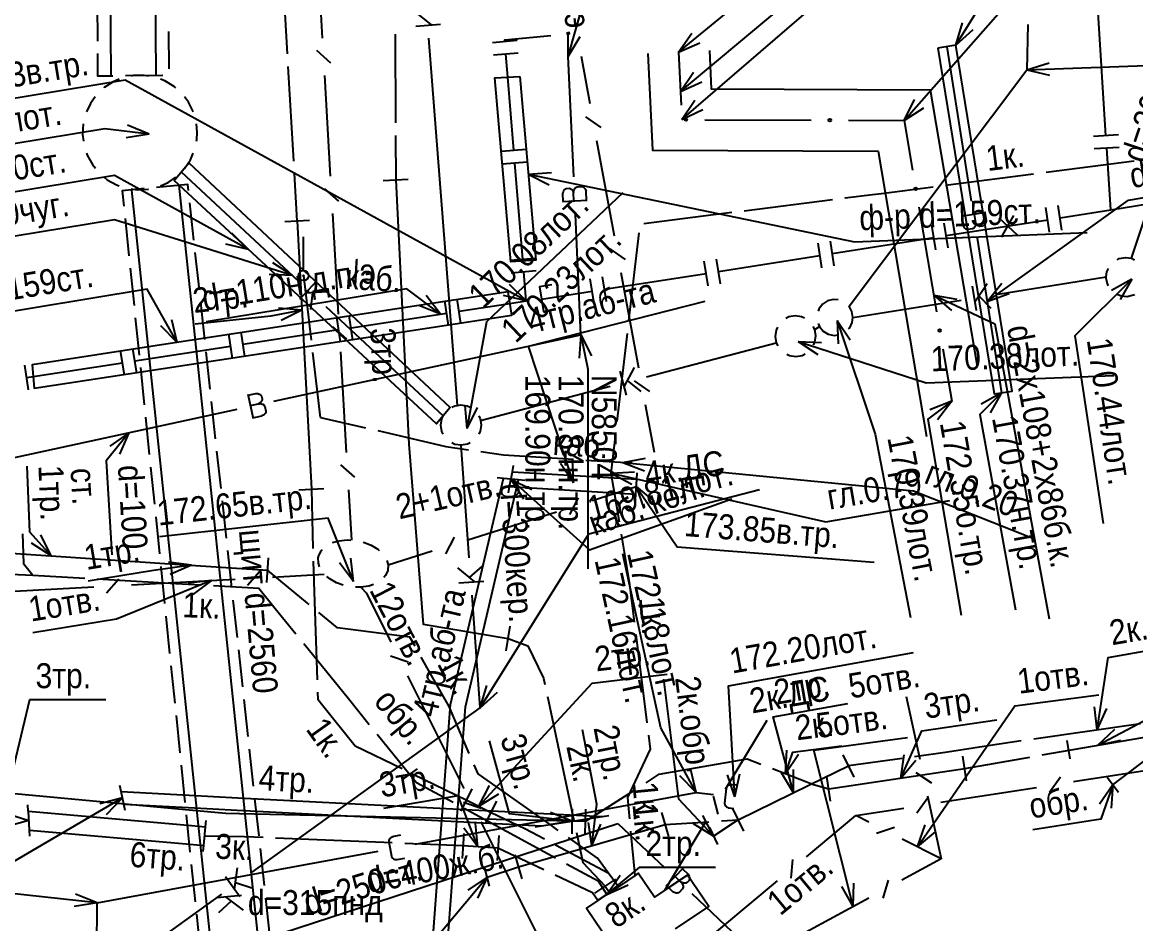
# Model space of a CAD drawing. Header units: metres. Extents: x -3947 to -3704, y 4976 to 6609.
# Drawn here: x -3871.79 to -3827.22, y 6076.16 to 6112.26 of the extents above; entities that cross this region are included whole.
import ezdxf
from ezdxf.enums import TextEntityAlignment as Align

# ---------------------------------------------------------------- set-up
doc = ezdxf.new("R2010")
doc.units = ezdxf.units.M
doc.header["$MEASUREMENT"] = 0
for name, color, linetype, lineweight in [('Водопровод', 7, 'Continuous', 25), ('Водосток', 7, 'Continuous', 25), ('Газопровод', 7, 'Continuous', 25), ('Кабели', 7, 'Continuous', 25), ('Кабель связи', 7, 'Continuous', 25), ('Кабель электрический', 7, 'Continuous', 25), ('Канализация самотёчная', 7, 'Continuous', 25), ('Общий коллектор', 7, 'Continuous', 25), ('Теплосеть', 7, 'Continuous', 25)]:
    doc.layers.add(name, color=color, linetype=linetype, lineweight=lineweight)
doc.styles.add('Style-RUSSIAN_1251', font='RUSSIAN_1251.shx')
doc.styles.add('Style-RUSSIAN_1251 I 0.00000', font='RUSSIAN_1251.shx')

msp = doc.modelspace()

# ---------------------------------------------------------------- linework, layer by layer
at = {"layer": 'Водопровод', "linetype": 'Continuous'}
for p, q in [((-3834.42, 6111.338), (-3834.157, 6112.234)), ((-3834.42, 6111.338), (-3833.732, 6111.97)), ((-3849.938, 6110.885), (-3849.934, 6111.819)), ((-3849.938, 6110.885), (-3849.453, 6111.683)), ((-3834.778, 6111.279), (-3833.8, 6105.092)), ((-3849.716, 6106.062), (-3849.938, 6110.885)), ((-3849.705, 6105.103), (-3849.72, 6105.424)), ((-3849.205, 6105.126), (-3849.222, 6105.488)), ((-3850.169, 6105.081), (-3849.172, 6105.127)), ((-3849.425, 6099.74), (-3849.647, 6104.563)), ((-3833.224, 6104.634), (-3834.209, 6104.478)), ((-3834.177, 6104.483), (-3834.12, 6104.126)), ((-3833.682, 6104.562), (-3833.632, 6104.244)), ((-3833.565, 6103.61), (-3832.587, 6097.422)), ((-3833.165, 6101.078), (-3832.579, 6101.806)), ((-3833.165, 6101.078), (-3832.288, 6101.399)), ((-3861.715, 6097.08), (-3849.425, 6099.74)), ((-3849.425, 6099.74), (-3849.497, 6098.809)), ((-3849.425, 6099.74), (-3849.006, 6098.905)), ((-3862.757, 6097.364), (-3862.546, 6096.389)), ((-3832.587, 6097.422), (-3833.403, 6096.967)), ((-3832.587, 6097.422), (-3833.051, 6096.611)), ((-3862.659, 6096.91), (-3862.345, 6096.978)), ((-3875.472, 6094.103), (-3863.182, 6096.763)), ((-3862.553, 6096.42), (-3862.199, 6096.497)), ((-3867.526, 6095.823), (-3868.284, 6095.277)), ((-3867.526, 6095.823), (-3867.894, 6094.964)), ((-3861.398, 6075.789), (-3847.943, 6080.179)), ((-3847.943, 6080.179), (-3846.074, 6078.402)), ((-3845.338, 6078.389), (-3846.026, 6077.666)), ((-3846.003, 6077.69), (-3845.741, 6077.44)), ((-3845.658, 6078.053), (-3845.425, 6077.831)), ((-3844.986, 6077.368), (-3843.117, 6075.591))]:
    msp.add_line(p, q, dxfattribs=at)
at = {"layer": 'Водопровод', "linetype": 'Continuous', "flags": 128}
for points in [[(-3834.42, 6111.338), (-3830.799, 6117.161), (-3831.577, 6126.864)], [(-3849.938, 6110.885), (-3848.429, 6116.214), (-3840.479, 6116.53)], [(-3835.137, 6111.221), (-3832.883, 6097.374), (-3832.165, 6097.491), (-3834.42, 6111.338), (-3835.137, 6111.221)], [(-3833.165, 6101.078), (-3827.51, 6105.129), (-3820.942, 6106.254)], [(-3850.132, 6105.083), (-3850.147, 6105.402), (-3850.143, 6105.432), (-3850.126, 6105.483), (-3850.101, 6105.531), (-3850.087, 6105.55), (-3850.069, 6105.568), (-3850.045, 6105.584), (-3850.016, 6105.598), (-3850.001, 6105.603), (-3849.886, 6105.608), (-3849.863, 6105.604), (-3849.832, 6105.592), (-3849.811, 6105.578), (-3849.79, 6105.562), (-3849.768, 6105.535), (-3849.748, 6105.5), (-3849.733, 6105.469), (-3849.72, 6105.424), (-3849.718, 6105.463), (-3849.716, 6105.496), (-3849.703, 6105.545), (-3849.688, 6105.576), (-3849.67, 6105.605), (-3849.64, 6105.636), (-3849.606, 6105.658), (-3849.574, 6105.669), (-3849.384, 6105.678), (-3849.365, 6105.675), (-3849.339, 6105.665), (-3849.308, 6105.646), (-3849.278, 6105.615), (-3849.258, 6105.588), (-3849.236, 6105.543), (-3849.225, 6105.515), (-3849.222, 6105.488)], [(-3833.26, 6104.628), (-3833.21, 6104.313), (-3833.211, 6104.283), (-3833.222, 6104.23), (-3833.242, 6104.18), (-3833.254, 6104.159), (-3833.27, 6104.14), (-3833.291, 6104.121), (-3833.319, 6104.104), (-3833.333, 6104.097), (-3833.447, 6104.079), (-3833.47, 6104.081), (-3833.502, 6104.09), (-3833.524, 6104.101), (-3833.547, 6104.115), (-3833.572, 6104.139), (-3833.596, 6104.171), (-3833.614, 6104.2), (-3833.632, 6104.244), (-3833.63, 6104.206), (-3833.628, 6104.172), (-3833.635, 6104.121), (-3833.647, 6104.089), (-3833.661, 6104.059), (-3833.688, 6104.024), (-3833.72, 6103.999), (-3833.75, 6103.984), (-3833.938, 6103.955), (-3833.957, 6103.955), (-3833.984, 6103.962), (-3834.017, 6103.978), (-3834.05, 6104.005), (-3834.073, 6104.03), (-3834.1, 6104.073), (-3834.114, 6104.099), (-3834.12, 6104.126)], [(-3849.425, 6099.74), (-3849.156, 6098.366), (-3849.156, 6090.374)], [(-3862.75, 6097.328), (-3862.438, 6097.395), (-3862.407, 6097.396), (-3862.354, 6097.389), (-3862.303, 6097.371), (-3862.281, 6097.36), (-3862.261, 6097.346), (-3862.241, 6097.325), (-3862.222, 6097.299), (-3862.215, 6097.285), (-3862.191, 6097.172), (-3862.192, 6097.149), (-3862.198, 6097.117), (-3862.208, 6097.093), (-3862.22, 6097.07), (-3862.243, 6097.044), (-3862.274, 6097.018), (-3862.302, 6096.999), (-3862.345, 6096.978), (-3862.306, 6096.982), (-3862.273, 6096.986), (-3862.222, 6096.982), (-3862.19, 6096.971), (-3862.158, 6096.959), (-3862.122, 6096.934), (-3862.095, 6096.904), (-3862.079, 6096.875), (-3862.039, 6096.689), (-3862.038, 6096.67), (-3862.044, 6096.642), (-3862.057, 6096.608), (-3862.083, 6096.574), (-3862.106, 6096.55), (-3862.147, 6096.52), (-3862.173, 6096.505), (-3862.199, 6096.497)], [(-3832.587, 6097.422), (-3833.461, 6096.557), (-3832.026, 6088.732)], [(-3867.526, 6095.823), (-3868.427, 6094.699), (-3868.197, 6090.938)], [(-3845.363, 6078.362), (-3845.132, 6078.143), (-3845.115, 6078.118), (-3845.091, 6078.07), (-3845.076, 6078.017), (-3845.073, 6077.994), (-3845.074, 6077.969), (-3845.08, 6077.941), (-3845.091, 6077.91), (-3845.098, 6077.897), (-3845.178, 6077.813), (-3845.198, 6077.8), (-3845.228, 6077.788), (-3845.253, 6077.783), (-3845.279, 6077.78), (-3845.313, 6077.784), (-3845.352, 6077.795), (-3845.384, 6077.808), (-3845.425, 6077.831), (-3845.4, 6077.802), (-3845.378, 6077.776), (-3845.353, 6077.732), (-3845.343, 6077.699), (-3845.336, 6077.666), (-3845.336, 6077.623), (-3845.345, 6077.583), (-3845.36, 6077.553), (-3845.492, 6077.415), (-3845.507, 6077.404), (-3845.533, 6077.393), (-3845.569, 6077.386), (-3845.611, 6077.387), (-3845.644, 6077.393), (-3845.692, 6077.41), (-3845.719, 6077.423), (-3845.741, 6077.44)]]:
    msp.add_lwpolyline(points, dxfattribs=at)
at = {"layer": 'Водосток', "linetype": 'Continuous'}
for p, q in [((-3844.817, 6081.415), (-3845.468, 6082.085)), ((-3844.817, 6081.415), (-3845.029, 6082.325)), ((-3843.261, 6081.244), (-3843.562, 6082.128)), ((-3843.261, 6081.244), (-3843.063, 6082.157)), ((-3856.063, 6079.341), (-3844.817, 6081.415)), ((-3844.817, 6081.415), (-3844.121, 6081.339)), ((-3868.785, 6076.995), (-3857.539, 6079.069)), ((-3868.785, 6076.995), (-3869.653, 6077.341)), ((-3868.785, 6076.995), (-3869.707, 6076.844)), ((-3868.861, 6071.17), (-3868.785, 6076.995))]:
    msp.add_line(p, q, dxfattribs=at)
at = {"layer": 'Водосток', "linetype": 'Continuous', "flags": 128}
for points in [[(-3844.817, 6081.415), (-3846.227, 6083.998), (-3847.746, 6090.971)], [(-3843.261, 6081.244), (-3843.517, 6085.691), (-3836.116, 6087.017)], [(-3843.211, 6081.702), (-3843.363, 6081.719), (-3843.402, 6081.721), (-3843.433, 6081.718), (-3843.475, 6081.711), (-3843.514, 6081.696), (-3843.543, 6081.679), (-3843.571, 6081.652), (-3843.596, 6081.622), (-3843.605, 6081.596), (-3843.613, 6081.569), (-3843.677, 6080.987), (-3843.675, 6080.962), (-3843.67, 6080.941), (-3843.66, 6080.914), (-3843.646, 6080.894), (-3843.625, 6080.869), (-3843.602, 6080.845), (-3843.572, 6080.828), (-3843.528, 6080.807), (-3843.492, 6080.799), (-3843.312, 6080.779)], [(-3856.649, 6079.702), (-3856.922, 6079.652), (-3856.96, 6079.642), (-3856.988, 6079.63), (-3857.027, 6079.611), (-3857.06, 6079.587), (-3857.083, 6079.561), (-3857.102, 6079.527), (-3857.117, 6079.492), (-3857.119, 6079.464), (-3857.118, 6079.436), (-3857.012, 6078.861), (-3857.003, 6078.837), (-3856.992, 6078.818), (-3856.974, 6078.795), (-3856.955, 6078.78), (-3856.928, 6078.762), (-3856.9, 6078.746), (-3856.866, 6078.738), (-3856.818, 6078.731), (-3856.781, 6078.733), (-3856.476, 6078.789)], [(-3868.785, 6076.995), (-3880.92, 6078.321), (-3887.954, 6077.114)]]:
    msp.add_lwpolyline(points, dxfattribs=at)
at = {"layer": 'Газопровод', "linetype": 'Continuous'}
for p, q in [((-3828.409, 6107.714), (-3828.728, 6112.652)), ((-3851.973, 6111.521), (-3852.97, 6111.439)), ((-3851.932, 6111.022), (-3852.929, 6110.941)), ((-3827.91, 6107.747), (-3828.908, 6107.682)), ((-3851.616, 6107.158), (-3852.612, 6107.077)), ((-3827.878, 6107.248), (-3828.876, 6107.183)), ((-3828.217, 6104.747), (-3828.377, 6107.216)), ((-3851.575, 6106.66), (-3852.572, 6106.578)), ((-3851.757, 6102.755), (-3852.073, 6106.619)), ((-3851.533, 6106.173), (-3850.601, 6106.235)), ((-3851.533, 6106.173), (-3850.702, 6105.745)), ((-3828.217, 6104.747), (-3824.898, 6105.277)), ((-3830.665, 6103.856), (-3830.82, 6104.844)), ((-3830.171, 6103.934), (-3830.326, 6104.922)), ((-3832.7, 6104.421), (-3831.958, 6103.749)), ((-3832.107, 6104.516), (-3832.6, 6103.646)), ((-3830.249, 6104.428), (-3828.217, 6104.747)), ((-3835.223, 6103.14), (-3835.378, 6104.128)), ((-3834.729, 6103.218), (-3834.884, 6104.206)), ((-3834.806, 6103.712), (-3830.743, 6104.35)), ((-3839.286, 6102.502), (-3839.442, 6103.49)), ((-3839.364, 6102.996), (-3835.3, 6103.634)), ((-3839.78, 6102.424), (-3839.936, 6103.412)), ((-3851.258, 6102.796), (-3852.255, 6102.715)), ((-3844.338, 6101.708), (-3844.493, 6102.696)), ((-3843.844, 6101.786), (-3843.999, 6102.774)), ((-3843.922, 6102.28), (-3839.858, 6102.918)), ((-3851.218, 6102.298), (-3852.214, 6102.216)), ((-3848.479, 6101.564), (-3844.416, 6102.202)), ((-3851.621, 6101.098), (-3852.289, 6101.751)), ((-3848.896, 6100.992), (-3849.051, 6101.98)), ((-3848.402, 6101.07), (-3848.557, 6102.058)), ((-3855.048, 6100.573), (-3855.616, 6101.314)), ((-3851.621, 6101.098), (-3852.53, 6101.313)), ((-3851.005, 6101.167), (-3848.973, 6101.486)), ((-3855.048, 6100.573), (-3855.917, 6100.915)), ((-3854.722, 6100.117), (-3854.873, 6101.106)), ((-3854.228, 6100.193), (-3854.379, 6101.181)), ((-3859.048, 6099.455), (-3859.2, 6100.443)), ((-3858.554, 6099.53), (-3858.705, 6100.519)), ((-3858.63, 6100.025), (-3854.798, 6100.612)), ((-3865.583, 6099.436), (-3866.243, 6100.097)), ((-3865.583, 6099.436), (-3865.807, 6100.343)), ((-3862.956, 6099.362), (-3859.124, 6099.949)), ((-3863.375, 6098.792), (-3863.526, 6099.781)), ((-3862.88, 6098.868), (-3863.032, 6099.856)), ((-3867.701, 6098.13), (-3867.852, 6099.118)), ((-3867.207, 6098.205), (-3867.358, 6099.194)), ((-3867.282, 6098.7), (-3863.45, 6099.286)), ((-3871.533, 6097.543), (-3871.684, 6098.531))]:
    msp.add_line(p, q, dxfattribs=at)
at = {"layer": 'Газопровод', "linetype": 'Continuous', "flags": 128}
for points in [[(-3852.472, 6111.48), (-3852.478, 6111.559), (-3850.627, 6111.728)], [(-3852.114, 6107.118), (-3852.355, 6110.062), (-3852.431, 6110.981)], [(-3851.621, 6101.098), (-3867.669, 6109.935), (-3875.135, 6108.705)], [(-3851.875, 6110.091), (-3851.232, 6102.728), (-3852.237, 6102.669), (-3852.879, 6110.031), (-3851.875, 6110.091)], [(-3851.533, 6106.173), (-3838.471, 6103.465), (-3829.162, 6103.835)], [(-3854.303, 6100.687), (-3852.268, 6100.999), (-3851.621, 6101.098), (-3851.716, 6102.257)], [(-3850.59, 6101.74), (-3851.084, 6101.661), (-3850.926, 6100.673), (-3850.432, 6100.752)], [(-3865.583, 6099.436), (-3866.785, 6101.567), (-3875.977, 6100.052)], [(-3852.339, 6101.466), (-3866.209, 6099.34), (-3871.389, 6098.546), (-3871.308, 6097.604), (-3866.153, 6098.394), (-3852.197, 6100.533), (-3852.339, 6101.466)], [(-3855.048, 6100.573), (-3856.394, 6101.587), (-3864.428, 6100.263)], [(-3871.609, 6098.037), (-3871.349, 6098.077), (-3867.777, 6098.624)]]:
    msp.add_lwpolyline(points, dxfattribs=at)
at = {"layer": 'Кабели', "linetype": 'Continuous'}
for p, q in [((-3860.53, 6102.327), (-3860.53, 6103.66)), ((-3860.214, 6099.527), (-3860.515, 6102.121)), ((-3859.857, 6096.437), (-3860.157, 6099.031)), ((-3859.857, 6096.437), (-3858.047, 6096.017)), ((-3849.719, 6093.813), (-3850.238, 6094.59)), ((-3849.719, 6093.813), (-3849.763, 6094.746)), ((-3849.23, 6094.727), (-3847.376, 6094.612)), ((-3847.755, 6094.635), (-3846.835, 6094.796)), ((-3847.755, 6094.635), (-3846.884, 6094.299)), ((-3852.283, 6093.663), (-3852.171, 6094.257)), ((-3852.172, 6094.257), (-3852.126, 6094.503)), ((-3847.194, 6093.966), (-3847.179, 6094.215)), ((-3852.529, 6093.988), (-3852.778, 6094.011)), ((-3851.925, 6093.932), (-3852.529, 6093.988)), ((-3852.227, 6093.96), (-3851.725, 6093.172)), ((-3852.227, 6093.96), (-3851.391, 6093.544)), ((-3851.677, 6093.909), (-3851.926, 6093.932)), ((-3847.229, 6093.367), (-3847.193, 6093.965)), ((-3852.329, 6093.417), (-3852.283, 6093.663)), ((-3847.243, 6093.117), (-3847.229, 6093.367))]:
    msp.add_line(p, q, dxfattribs=at)
at = {"layer": 'Кабели', "linetype": 'Continuous', "flags": 128}
for points in [[(-3849.719, 6093.813), (-3851.524, 6099.293), (-3844.449, 6101.085)], [(-3857.56, 6095.904), (-3854.828, 6095.269), (-3853.926, 6095.137)], [(-3853.431, 6095.065), (-3852.531, 6094.933), (-3849.73, 6094.758)], [(-3847.755, 6094.635), (-3836.116, 6093.49), (-3831.398, 6091.621)], [(-3852.171, 6094.257), (-3847.193, 6093.965)], [(-3855.719, 6070.699), (-3854.648, 6084.939), (-3852.529, 6093.988)], [(-3855.113, 6070.755), (-3854.053, 6084.848), (-3851.925, 6093.932)], [(-3852.227, 6093.96), (-3849.086, 6091.133), (-3843.392, 6093.172)], [(-3852.283, 6093.663), (-3847.229, 6093.367)], [(-3871.781, 6091.766), (-3871.746, 6090.582), (-3871.364, 6090.123)]]:
    msp.add_lwpolyline(points, dxfattribs=at)
at = {"layer": 'Кабели', "linetype": 'Continuous'}
for centre, radius in [((-3860.53, 6102.113), 0.2), ((-3860.529, 6102.107), 0.02)]:
    msp.add_arc(centre, radius, 0, 360, dxfattribs=at)
at = {"layer": 'Кабель связи', "linetype": 'Continuous'}
for p, q in [((-3859.766, 6111.62), (-3860, 6115.651)), ((-3859.443, 6110.622), (-3860.003, 6111.121)), ((-3849.423, 6110.905), (-3849.072, 6108.999)), ((-3859.446, 6106.092), (-3859.68, 6110.123)), ((-3849.244, 6108.474), (-3848.627, 6108.049)), ((-3848.8, 6107.524), (-3848.097, 6103.711)), ((-3859.123, 6105.094), (-3859.683, 6105.592)), ((-3859.126, 6100.563), (-3859.36, 6104.594)), ((-3848.27, 6103.186), (-3847.653, 6102.761)), ((-3847.826, 6102.236), (-3847.123, 6098.423)), ((-3858.803, 6099.565), (-3859.363, 6100.064)), ((-3858.806, 6095.035), (-3859.04, 6099.066)), ((-3847.296, 6097.898), (-3846.679, 6097.472)), ((-3846.851, 6096.947), (-3846.5, 6095.041)), ((-3858.483, 6094.037), (-3859.043, 6094.535)), ((-3858.603, 6091.522), (-3858.72, 6093.537)), ((-3848.98, 6093.107), (-3847.211, 6093.666)), ((-3849.868, 6092.548), (-3849.522, 6093.213)), ((-3853.947, 6091.537), (-3850.41, 6092.655)), ((-3854.835, 6090.978), (-3854.489, 6091.643)), ((-3857.146, 6090.526), (-3855.377, 6091.085)), ((-3858.526, 6089.87), (-3859.094, 6090.611)), ((-3858.526, 6089.87), (-3858.631, 6090.798)), ((-3862.774, 6089.723), (-3862.274, 6090.281)), ((-3861.775, 6090.043), (-3859.701, 6090.158)), ((-3868.419, 6089.411), (-3867.919, 6089.969)), ((-3867.42, 6089.731), (-3863.272, 6089.961)), ((-3864.216, 6089.908), (-3865.144, 6089.801)), ((-3864.216, 6089.908), (-3864.955, 6089.338)), ((-3873.066, 6089.419), (-3868.918, 6089.648)), ((-3857.053, 6086.881), (-3856.342, 6086.644)), ((-3856.363, 6086.091), (-3854.108, 6081.581)), ((-3836.406, 6085.264), (-3835.863, 6082.745)), ((-3843.64, 6081.549), (-3841.978, 6084.31)), ((-3836.02, 6082.215), (-3835.391, 6081.808)), ((-3829.714, 6081.851), (-3825.887, 6082.449)), ((-3830.676, 6081.433), (-3830.234, 6082.038)), ((-3843.935, 6080.542), (-3844.117, 6081.269)), ((-3835.985, 6080.604), (-3835.544, 6081.209)), ((-3835.548, 6081.278), (-3835.005, 6078.759)), ((-3835.023, 6081.022), (-3831.196, 6081.62)), ((-3854.128, 6081.029), (-3853.417, 6080.792)), ((-3838.419, 6080.492), (-3836.505, 6080.791)), ((-3840.402, 6078.841), (-3838.419, 6080.492)), ((-3837.903, 6080.23), (-3838.419, 6080.492)), ((-3853.438, 6080.239), (-3851.183, 6075.729)), ((-3846.071, 6077.501), (-3844.412, 6080.263)), ((-3836.878, 6080.007), (-3837.59, 6079.774)), ((-3835.955, 6079.241), (-3835.65, 6080.124)), ((-3835.005, 6078.759), (-3836.565, 6079.551)), ((-3835.955, 6079.241), (-3835.238, 6079.84)), ((-3841.013, 6077.988), (-3840.944, 6078.735)), ((-3835.005, 6078.759), (-3836.58, 6077.903)), ((-3845.521, 6074.58), (-3841.555, 6077.882)), ((-3838.527, 6076.844), (-3838.988, 6077.657)), ((-3838.527, 6076.844), (-3838.503, 6077.778)), ((-3837.133, 6077.904), (-3837.345, 6077.185)), ((-3837.898, 6077.186), (-3841.048, 6075.474))]:
    msp.add_line(p, q, dxfattribs=at)
at = {"layer": 'Кабель связи', "linetype": 'Continuous', "flags": 128}
for points in [[(-3858.526, 6089.87), (-3859.544, 6092.396), (-3866.29, 6091.654)], [(-3859.365, 6091.421), (-3859.107, 6091.498), (-3858.788, 6091.532), (-3858.639, 6091.524)], [(-3858.147, 6091.446), (-3858.128, 6091.442), (-3857.824, 6091.322), (-3857.56, 6091.161), (-3857.499, 6091.103)], [(-3859.94, 6090.818), (-3859.918, 6090.905), (-3859.812, 6091.107), (-3859.774, 6091.143)], [(-3859.887, 6090.457), (-3859.937, 6090.595), (-3859.94, 6090.818)], [(-3857.2, 6090.71), (-3857.146, 6090.526), (-3857.159, 6090.304), (-3857.251, 6090.098), (-3857.318, 6090.025)], [(-3864.216, 6089.908), (-3868.021, 6088.361), (-3871.369, 6087.81)], [(-3858.943, 6089.722), (-3859.208, 6089.816), (-3859.481, 6089.97), (-3859.591, 6090.064)], [(-3857.726, 6089.749), (-3857.922, 6089.681), (-3858.236, 6089.636), (-3858.451, 6089.642)], [(-3858.236, 6089.636), (-3858.012, 6089.391), (-3857.033, 6087.433)], [(-3835.955, 6079.241), (-3832.057, 6084.89), (-3828.693, 6085.321)], [(-3838.527, 6076.844), (-3840.1, 6083.113), (-3836.352, 6083.622)]]:
    msp.add_lwpolyline(points, dxfattribs=at)
at = {"layer": 'Кабель электрический', "linetype": 'Continuous'}
for p, q in [((-3861.168, 6110.988), (-3861.385, 6114.782)), ((-3856.865, 6111.779), (-3856.848, 6108.226)), ((-3860.923, 6106.696), (-3861.14, 6110.489)), ((-3856.845, 6107.726), (-3856.837, 6105.949)), ((-3830.81, 6106.256), (-3827.281, 6106.712)), ((-3860.786, 6104.3), (-3860.894, 6106.197)), ((-3834.835, 6105.735), (-3831.306, 6106.192)), ((-3857.336, 6105.924), (-3856.338, 6105.974)), ((-3842.887, 6104.709), (-3839.356, 6105.155)), ((-3861.285, 6104.273), (-3860.287, 6104.327)), ((-3847.508, 6100.295), (-3847.1, 6103.83)), ((-3860.596, 6100.735), (-3861.527, 6100.808)), ((-3860.596, 6100.735), (-3861.432, 6100.318)), ((-3847.974, 6096.264), (-3847.565, 6099.799)), ((-3848.211, 6094.208), (-3847.278, 6094.252)), ((-3848.211, 6094.208), (-3847.389, 6093.765)), ((-3847.212, 6093.669), (-3846.914, 6092.784)), ((-3847.212, 6093.669), (-3846.5, 6093.065)), ((-3860.713, 6093.529), (-3859.715, 6093.583)), ((-3860.214, 6093.556), (-3860.152, 6091.179)), ((-3870.63, 6090.892), (-3871.044, 6091.729)), ((-3870.63, 6090.892), (-3871.416, 6091.396)), ((-3865.009, 6090.519), (-3865.934, 6090.644)), ((-3862, 6089.819), (-3861.934, 6090.817)), ((-3873.155, 6090.204), (-3871.364, 6090.123)), ((-3871.364, 6090.123), (-3869.285, 6090.002)), ((-3865.009, 6090.519), (-3865.866, 6090.149)), ((-3852.422, 6087.092), (-3852.258, 6088.078)), ((-3846.773, 6084.207), (-3847.217, 6087.738)), ((-3850.77, 6085.257), (-3849.709, 6080.3)), ((-3828.76, 6083.92), (-3828.872, 6084.847)), ((-3828.76, 6083.92), (-3828.377, 6084.772)), ((-3827.024, 6084.17), (-3831.303, 6083.553)), ((-3828.729, 6083.304), (-3828.052, 6083.946)), ((-3857.583, 6083.756), (-3856.271, 6082.139)), ((-3830.959, 6082.917), (-3825.739, 6083.822)), ((-3829.838, 6082.76), (-3829.965, 6083.5)), ((-3828.729, 6083.304), (-3827.817, 6083.505)), ((-3841.234, 6082.171), (-3841.184, 6083.104)), ((-3828.14, 6081.72), (-3826.465, 6082.984)), ((-3841.234, 6082.171), (-3840.711, 6082.945)), ((-3838.49, 6082.031), (-3838.93, 6082.929)), ((-3836.569, 6082.776), (-3838.71, 6082.48)), ((-3836.62, 6081.994), (-3836.483, 6082.918)), ((-3836.62, 6081.994), (-3836.026, 6082.715)), ((-3833.987, 6081.886), (-3834.137, 6082.874)), ((-3834.062, 6082.38), (-3831.452, 6082.832)), ((-3856.577, 6081.922), (-3855.965, 6082.356)), ((-3856.137, 6082.152), (-3854, 6081.11)), ((-3840.92, 6081.4), (-3841.394, 6082.205)), ((-3840.92, 6081.4), (-3840.911, 6082.334)), ((-3867.835, 6081.449), (-3867.888, 6081.694)), ((-3853.51, 6080.865), (-3853.085, 6081.697)), ((-3839.43, 6081.065), (-3839.58, 6082.053)), ((-3828.14, 6081.72), (-3828.672, 6080.952)), ((-3827.914, 6081.421), (-3828.366, 6082.019)), ((-3828.14, 6081.72), (-3828.2, 6080.788)), ((-3867.78, 6081.196), (-3868.683, 6080.957)), ((-3867.78, 6081.196), (-3868.43, 6080.525)), ((-3867.725, 6080.943), (-3867.835, 6081.449)), ((-3854.224, 6080.663), (-3853.776, 6081.557)), ((-3853.51, 6080.865), (-3852.717, 6081.358)), ((-3849.257, 6080.251), (-3847.239, 6081.539)), ((-3873.206, 6080.822), (-3871.524, 6080.291)), ((-3871.547, 6080.67), (-3871.561, 6080.919)), ((-3867.673, 6080.699), (-3867.726, 6080.943)), ((-3853.244, 6080.173), (-3852.796, 6081.067)), ((-3849.775, 6080.763), (-3849.797, 6079.763)), ((-3849.775, 6080.763), (-3849.797, 6079.763)), ((-3849.246, 6080.751), (-3849.268, 6079.751)), ((-3842.91, 6079.871), (-3843.35, 6080.769)), ((-3871.502, 6079.913), (-3871.546, 6080.669)), ((-3851.009, 6080.076), (-3848.563, 6080.45)), ((-3849.786, 6080.263), (-3850.651, 6080.616)), ((-3848.563, 6080.45), (-3848.315, 6080.488)), ((-3845.912, 6079.65), (-3846.188, 6080.61)), ((-3844.119, 6079.671), (-3844.55, 6080.5)), ((-3843.13, 6080.32), (-3844.119, 6079.671)), ((-3843.805, 6080.276), (-3843.13, 6080.32)), ((-3871.524, 6080.291), (-3873.443, 6079.774)), ((-3871.487, 6079.663), (-3871.502, 6079.913)), ((-3864.521, 6079.294), (-3864.455, 6080.042)), ((-3864.455, 6080.042), (-3864.433, 6080.291)), ((-3853.559, 6079.238), (-3854.112, 6079.991)), ((-3853.559, 6079.238), (-3853.645, 6080.169)), ((-3851.257, 6080.038), (-3851.009, 6080.076)), ((-3849.786, 6080.263), (-3850.709, 6080.119)), ((-3848.985, 6079.285), (-3849.125, 6080.209)), ((-3848.985, 6079.285), (-3848.628, 6080.148)), ((-3847.252, 6078.097), (-3847.424, 6079.868)), ((-3846.05, 6080.13), (-3844.304, 6080.244)), ((-3844.119, 6079.671), (-3844.916, 6080.159)), ((-3844.275, 6080.012), (-3843.963, 6079.33)), ((-3856.981, 6079.395), (-3861.652, 6079.59)), ((-3854.115, 6079.774), (-3854.177, 6078.776)), ((-3852.718, 6079.687), (-3852.78, 6078.689)), ((-3864.543, 6079.046), (-3864.521, 6079.295)), ((-3850.911, 6078.322), (-3852.749, 6079.188)), ((-3850.441, 6079.321), (-3848.333, 6078.199)), ((-3851.782, 6077.96), (-3852.058, 6078.92)), ((-3853.08, 6077.666), (-3853.277, 6078.39)), ((-3853.179, 6078.028), (-3851.92, 6078.44)), ((-3848.389, 6077.335), (-3847.854, 6078.101)), ((-3847.929, 6077.643), (-3848.333, 6078.199)), ((-3853.179, 6078.028), (-3853.948, 6077.499)), ((-3853.179, 6078.028), (-3853.565, 6077.178)), ((-3848.865, 6077.382), (-3848.035, 6077.94)), ((-3848.695, 6077.129), (-3847.865, 6077.687)), ((-3848.389, 6077.335), (-3847.536, 6077.715))]:
    msp.add_line(p, q, dxfattribs=at)
at = {"layer": 'Кабель электрический', "linetype": 'Continuous', "flags": 128}
for points in [[(-3856.837, 6105.949), (-3856.314, 6095.362), (-3855.742, 6088.149), (-3852.34, 6087.585)], [(-3838.86, 6105.218), (-3838.844, 6105.22), (-3837.751, 6105.358), (-3837.391, 6105.405), (-3835.331, 6105.671)], [(-3846.913, 6104.199), (-3844.114, 6104.554), (-3843.383, 6104.646)], [(-3860.786, 6104.3), (-3860.214, 6093.556)], [(-3860.596, 6100.735), (-3861.845, 6100.492), (-3864.862, 6100.166)], [(-3847.883, 6092.246), (-3848.211, 6094.208), (-3848.031, 6095.767)], [(-3870.63, 6090.892), (-3871.483, 6091.845), (-3871.593, 6094.487)], [(-3848.211, 6094.208), (-3839.628, 6092.255), (-3834.655, 6093.107)], [(-3847.212, 6093.669), (-3845.577, 6091.256), (-3837.687, 6090.632)], [(-3847.28, 6088.234), (-3847.297, 6088.37), (-3847.481, 6089.835), (-3847.694, 6091.112), (-3847.801, 6091.753)], [(-3875.618, 6091.222), (-3865.688, 6090.564), (-3861.967, 6090.318)], [(-3860.139, 6090.68), (-3860.097, 6089.044), (-3859.986, 6085.928)], [(-3865.009, 6090.519), (-3866.539, 6090.309), (-3869.148, 6089.879)], [(-3860.304, 6088.944), (-3860.369, 6088.998), (-3861.967, 6090.318)], [(-3868.786, 6089.972), (-3865.642, 6089.789), (-3864.628, 6089.73)], [(-3864.129, 6089.7), (-3862.325, 6089.595), (-3861.665, 6088.782), (-3860.839, 6087.765)], [(-3856.067, 6087.268), (-3856.275, 6087.637), (-3859.165, 6088.004), (-3859.918, 6088.626)], [(-3852.34, 6087.585), (-3851.555, 6087.293), (-3850.928, 6085.997), (-3850.874, 6085.745)], [(-3860.524, 6087.377), (-3858.735, 6085.176), (-3857.898, 6084.144)], [(-3828.76, 6083.92), (-3828.318, 6086.826), (-3826.362, 6087.161)], [(-3853.894, 6082.98), (-3854.707, 6084.861), (-3855.409, 6086.105), (-3855.821, 6086.833)], [(-3853.51, 6080.865), (-3848.981, 6085.789), (-3845.969, 6086.15)], [(-3844.119, 6079.671), (-3845.501, 6081.153), (-3846.107, 6085.951)], [(-3859.968, 6085.428), (-3859.958, 6085.15), (-3859.751, 6084.892), (-3858.46, 6083.286), (-3856.586, 6082.372)], [(-3872.38, 6081.39), (-3871.482, 6085.142), (-3868.448, 6085.142)], [(-3840.92, 6081.4), (-3841.735, 6084.445), (-3838.749, 6084.982)], [(-3836.62, 6081.994), (-3835.778, 6083.889), (-3832.776, 6084.324)], [(-3828.729, 6083.304), (-3826.892, 6084.278), (-3824.934, 6084.597)], [(-3848.985, 6079.285), (-3848.784, 6080.945), (-3849.369, 6083.922)], [(-3849.786, 6080.263), (-3852.28, 6080.556), (-3853.092, 6083.479)], [(-3847.472, 6080.366), (-3847.496, 6080.613), (-3847.554, 6081.21), (-3846.64, 6083.147), (-3846.711, 6083.711)], [(-3831.798, 6083.482), (-3833.13, 6083.29), (-3834.756, 6083.026), (-3836.073, 6082.844)], [(-3841.234, 6082.171), (-3840.947, 6083.027), (-3838.979, 6083.282)], [(-3846.817, 6081.808), (-3846.288, 6082.146), (-3842.774, 6082.766), (-3842.222, 6082.553)], [(-3856.271, 6082.139), (-3856.01, 6081.821), (-3854.542, 6081.024)], [(-3850.338, 6079.899), (-3850.663, 6080.129), (-3853.538, 6082.156), (-3853.696, 6082.521)], [(-3843.13, 6080.32), (-3840.272, 6081.717), (-3838.71, 6082.48)], [(-3841.755, 6082.372), (-3840.118, 6081.74), (-3839.505, 6081.559)], [(-3839.505, 6081.559), (-3834.062, 6082.38)], [(-3828.14, 6081.72), (-3828.62, 6080.344), (-3831.332, 6079.926)], [(-3867.78, 6081.196), (-3884.477, 6071.417), (-3893.312, 6069.796)], [(-3849.786, 6080.263), (-3863.09, 6080.558), (-3863.64, 6080.57), (-3865.103, 6080.707), (-3872.38, 6081.39)], [(-3867.835, 6081.449), (-3865.111, 6081.308), (-3863.163, 6081.207), (-3848.563, 6080.45)], [(-3853.559, 6079.238), (-3854.334, 6081.278), (-3857.325, 6080.769)], [(-3867.725, 6080.943), (-3865.137, 6080.809), (-3863.189, 6080.707), (-3851.009, 6080.076)], [(-3854.102, 6080.786), (-3852.401, 6079.863), (-3850.442, 6078.8)], [(-3854, 6081.11), (-3853.02, 6080.62)], [(-3871.546, 6080.669), (-3865.011, 6080.091), (-3864.455, 6080.042)], [(-3853.02, 6080.62), (-3851.669, 6079.975), (-3850.882, 6079.556)], [(-3871.502, 6079.913), (-3865.077, 6079.344), (-3864.521, 6079.294)], [(-3851.92, 6078.44), (-3846.05, 6080.13)], [(-3849.257, 6080.251), (-3849.786, 6080.263)], [(-3862.151, 6079.611), (-3862.893, 6079.642), (-3864.488, 6079.668)], [(-3848.333, 6078.199), (-3848.761, 6078.787), (-3849.929, 6079.611)], [(-3849.604, 6079.811), (-3849.347, 6078.608), (-3848.45, 6077.661)], [(-3854.146, 6079.275), (-3855.791, 6079.345), (-3856.15, 6079.36), (-3856.481, 6079.374)], [(-3852.749, 6079.188), (-3854.146, 6079.275)], [(-3850.003, 6078.562), (-3848.741, 6077.877), (-3848.389, 6077.335)], [(-3848.743, 6077.097), (-3848.96, 6077.402), (-3850.459, 6078.109)], [(-3848.389, 6077.335), (-3847.068, 6078.425), (-3844.034, 6078.425)], [(-3853.179, 6078.028), (-3856.277, 6074.334), (-3861.086, 6073.827)], [(-3848.45, 6077.661), (-3848.28, 6077.408)]]:
    msp.add_lwpolyline(points, dxfattribs=at)
at = {"layer": 'Канализация самотёчная', "linetype": 'Continuous'}
for p, q in [((-3868.793, 6113.001), (-3868.782, 6111.501)), ((-3855.405, 6112.153), (-3856.088, 6112.701)), ((-3856.041, 6112.103), (-3855.053, 6112.18)), ((-3831.535, 6112.161), (-3831.578, 6110.354)), ((-3865.914, 6110.386), (-3865.925, 6111.886)), ((-3854.363, 6096.916), (-3855.517, 6111.614)), ((-3831.578, 6110.354), (-3830.688, 6110.637)), ((-3831.578, 6110.354), (-3830.67, 6110.137)), ((-3867.659, 6110.121), (-3866.159, 6110.132)), ((-3827.386, 6102.807), (-3825.455, 6108.674)), ((-3866.708, 6107.772), (-3867.571, 6108.13)), ((-3864.785, 6107.842), (-3864.817, 6108.19)), ((-3866.708, 6107.772), (-3867.632, 6107.634)), ((-3865.428, 6106.262), (-3860.731, 6101.891)), ((-3864.916, 6103.534), (-3865.079, 6105.025)), ((-3867.671, 6104.396), (-3867.518, 6102.904)), ((-3862.735, 6103.155), (-3863.402, 6103.81)), ((-3864.699, 6101.546), (-3864.862, 6103.037)), ((-3862.735, 6103.155), (-3863.644, 6103.372)), ((-3860.975, 6102.119), (-3861.759, 6102.627)), ((-3867.467, 6102.407), (-3867.314, 6100.915)), ((-3860.975, 6102.119), (-3861.909, 6102.15)), ((-3860.014, 6101.886), (-3860.689, 6101.161)), ((-3833.761, 6101.696), (-3833.605, 6100.718)), ((-3833.661, 6101.067), (-3833.168, 6101.791)), ((-3832.726, 6101.372), (-3828.396, 6102.067)), ((-3827.378, 6101.969), (-3828.192, 6101.512)), ((-3827.378, 6101.969), (-3827.84, 6101.157)), ((-3860.448, 6101.419), (-3859.574, 6101.477)), ((-3860.171, 6101.437), (-3860.249, 6100.752)), ((-3833.505, 6101.297), (-3833.012, 6100.813)), ((-3864.482, 6099.557), (-3864.645, 6101.049)), ((-3859.632, 6100.87), (-3854.935, 6096.499)), ((-3838.536, 6100.44), (-3834.207, 6101.135)), ((-3867.263, 6100.417), (-3867.111, 6098.925)), ((-3839.171, 6100.314), (-3839.123, 6099.381)), ((-3839.171, 6100.314), (-3838.649, 6099.54)), ((-3840.729, 6099.474), (-3839.95, 6098.959)), ((-3840.729, 6099.474), (-3839.796, 6099.434)), ((-3864.265, 6097.569), (-3864.428, 6099.06)), ((-3846.801, 6098.06), (-3841.606, 6099.423)), ((-3867.06, 6098.428), (-3866.907, 6096.935)), ((-3847.863, 6098.282), (-3847.612, 6097.324)), ((-3847.701, 6097.665), (-3847.282, 6098.434)), ((-3853.446, 6096.317), (-3848.252, 6097.68)), ((-3847.569, 6097.909), (-3847.032, 6097.476)), ((-3864.048, 6095.581), (-3864.211, 6097.072)), ((-3853.981, 6095.987), (-3854.065, 6096.917)), ((-3853.981, 6095.987), (-3853.573, 6096.827)), ((-3866.856, 6096.438), (-3866.704, 6094.946)), ((-3863.831, 6093.593), (-3863.994, 6095.084)), ((-3853.894, 6090.811), (-3854.22, 6095.318)), ((-3866.653, 6094.448), (-3866.5, 6092.956)), ((-3863.614, 6091.605), (-3863.776, 6093.096)), ((-3866.449, 6092.459), (-3866.297, 6090.967)), ((-3863.396, 6089.617), (-3863.559, 6091.108)), ((-3866.246, 6090.469), (-3866.093, 6088.977)), ((-3853.671, 6089.853), (-3854.35, 6090.406)), ((-3853.886, 6090.028), (-3853.362, 6090.476)), ((-3854.307, 6089.807), (-3853.319, 6089.878)), ((-3853.46, 6084.807), (-3853.786, 6089.314)), ((-3863.179, 6087.628), (-3863.342, 6089.12)), ((-3866.042, 6088.48), (-3865.889, 6086.987)), ((-3862.962, 6085.64), (-3863.125, 6087.131)), ((-3865.839, 6086.49), (-3865.686, 6084.998)), ((-3853.46, 6084.807), (-3853.195, 6085.703)), ((-3853.46, 6084.807), (-3852.771, 6085.438)), ((-3862.745, 6083.652), (-3862.908, 6085.143)), ((-3862.589, 6078.223), (-3853.46, 6084.807)), ((-3865.635, 6084.5), (-3865.482, 6083.008)), ((-3862.528, 6081.664), (-3862.691, 6083.155)), ((-3865.432, 6082.511), (-3865.279, 6081.019)), ((-3862.311, 6079.676), (-3862.474, 6081.167)), ((-3865.228, 6080.521), (-3865.075, 6079.029)), ((-3862.094, 6077.687), (-3862.257, 6079.179)), ((-3865.024, 6078.531), (-3864.872, 6077.039)), ((-3863.287, 6077.53), (-3863.173, 6078.398)), ((-3863.66, 6078.047), (-3863.081, 6077.244)), ((-3863.251, 6077.805), (-3862.594, 6077.595)), ((-3872.935, 6070.761), (-3863.806, 6077.345)), ((-3863.013, 6077.295), (-3863.998, 6077.192)), ((-3863.647, 6077.228), (-3862.95, 6076.698)), ((-3861.877, 6075.699), (-3862.04, 6077.19)), ((-3863.426, 6077.06), (-3863.935, 6076.595)), ((-3864.821, 6076.542), (-3864.668, 6075.05))]:
    msp.add_line(p, q, dxfattribs=at)
at = {"layer": 'Канализация самотёчная', "linetype": 'Continuous', "flags": 128}
for points in [[(-3866.432, 6110.13), (-3868.968, 6445.126)], [(-3868.232, 6110.117), (-3870.766, 6444.877)], [(-3831.578, 6110.354), (-3821.281, 6110.728), (-3813.818, 6111.647)], [(-3868.778, 6111.001), (-3868.771, 6110.113), (-3868.159, 6110.118)], [(-3838.691, 6100.887), (-3831.578, 6110.354)], [(-3867.909, 6109.972), (-3868.147, 6109.874), (-3868.506, 6109.641), (-3868.517, 6109.631)], [(-3866.733, 6110.101), (-3866.904, 6110.131), (-3867.332, 6110.124), (-3867.428, 6110.104)], [(-3865.648, 6109.627), (-3865.715, 6109.687), (-3866.081, 6109.909), (-3866.252, 6109.972)], [(-3868.866, 6109.275), (-3869.064, 6108.997), (-3869.215, 6108.671)], [(-3864.941, 6108.674), (-3864.943, 6108.679), (-3865.136, 6109.062), (-3865.298, 6109.273)], [(-3866.708, 6107.772), (-3868.479, 6107.99), (-3875.941, 6106.761)], [(-3869.349, 6108.191), (-3869.375, 6107.766), (-3869.34, 6107.494)], [(-3864.817, 6107.494), (-3864.801, 6107.565), (-3864.785, 6107.842)], [(-3869.214, 6107.012), (-3869.189, 6106.934), (-3868.984, 6106.558), (-3868.863, 6106.411)], [(-3865.123, 6106.631), (-3854.655, 6096.835), (-3855.206, 6096.173), (-3865.714, 6105.917), (-3865.123, 6106.631)], [(-3865.291, 6106.405), (-3865.059, 6106.753), (-3864.949, 6107.013)], [(-3862.735, 6103.155), (-3868.091, 6106.118), (-3877.396, 6104.584)], [(-3868.511, 6106.059), (-3868.384, 6105.952), (-3868.011, 6105.743), (-3867.91, 6105.709)], [(-3865.133, 6105.522), (-3865.16, 6105.766), (-3866.409, 6105.643)], [(-3866.251, 6105.709), (-3865.947, 6105.845), (-3865.646, 6106.055)], [(-3865.527, 6105.736), (-3859.524, 6048.5), (-3855.534, 6000.078)], [(-3866.907, 6105.595), (-3867.784, 6105.509), (-3867.721, 6104.894)], [(-3867.428, 6105.582), (-3867.181, 6105.548), (-3866.753, 6105.569), (-3866.731, 6105.575)], [(-3867.417, 6105.538), (-3861.416, 6048.322), (-3857.427, 5999.922)], [(-3853.981, 6095.987), (-3853.198, 6100.268), (-3847.735, 6105.435)], [(-3860.975, 6102.119), (-3868.091, 6104.351), (-3875.092, 6103.197)], [(-3827.965, 6102.748), (-3827.88, 6102.795), (-3827.634, 6102.84), (-3827.386, 6102.807), (-3827.264, 6102.747)], [(-3828.311, 6101.702), (-3828.35, 6101.77), (-3828.401, 6102.015), (-3828.396, 6102.067), (-3828.374, 6102.263), (-3828.31, 6102.403)], [(-3827.378, 6101.969), (-3829.661, 6099.698), (-3828.52, 6092.18)], [(-3827.263, 6101.356), (-3827.314, 6101.324), (-3827.557, 6101.267), (-3827.807, 6101.289), (-3827.965, 6101.357)], [(-3839.133, 6101.145), (-3839.327, 6101.159), (-3839.558, 6101.096), (-3839.757, 6100.962), (-3839.9, 6100.77), (-3839.927, 6100.683)], [(-3838.536, 6100.44), (-3838.576, 6100.677), (-3838.691, 6100.887), (-3838.708, 6100.902)], [(-3840.481, 6100.409), (-3840.599, 6100.467), (-3840.851, 6100.502), (-3841.102, 6100.457), (-3841.22, 6100.394)], [(-3838.711, 6099.981), (-3838.669, 6100.024), (-3838.565, 6100.239), (-3838.536, 6100.44)], [(-3841.558, 6100.042), (-3841.614, 6099.926), (-3841.65, 6099.674), (-3841.606, 6099.423), (-3841.542, 6099.303)], [(-3840.022, 6099.704), (-3840.067, 6099.955), (-3840.129, 6100.072)], [(-3840.067, 6099.955), (-3839.882, 6100.079)], [(-3839.927, 6100.198), (-3839.882, 6100.079), (-3839.729, 6099.894), (-3839.525, 6099.77), (-3839.291, 6099.72), (-3839.133, 6099.739)], [(-3839.171, 6100.314), (-3837.65, 6095.761), (-3836.236, 6088.419)], [(-3840.729, 6099.474), (-3835.612, 6097.816), (-3828.099, 6098.115)], [(-3840.114, 6099.333), (-3840.058, 6099.446), (-3840.021, 6099.698), (-3840.022, 6099.704)], [(-3841.19, 6098.965), (-3841.076, 6098.909), (-3840.824, 6098.873), (-3840.573, 6098.917), (-3840.451, 6098.981)], [(-3854.592, 6096.839), (-3854.479, 6096.897), (-3854.363, 6096.916), (-3854.228, 6096.938), (-3853.977, 6096.898), (-3853.86, 6096.839)], [(-3854.937, 6095.762), (-3854.995, 6095.873), (-3855.036, 6096.124), (-3854.997, 6096.375), (-3854.937, 6096.494)], [(-3853.515, 6096.494), (-3853.456, 6096.378), (-3853.446, 6096.317), (-3853.416, 6096.128)], [(-3853.416, 6096.128), (-3853.454, 6095.885), (-3853.515, 6095.762)], [(-3853.86, 6095.417), (-3853.97, 6095.36), (-3854.22, 6095.318), (-3854.471, 6095.356), (-3854.592, 6095.417)], [(-3853.46, 6084.807), (-3849.105, 6091.779), (-3842.285, 6093.544)]]:
    msp.add_lwpolyline(points, dxfattribs=at)
at = {"layer": 'Общий коллектор', "linetype": 'Continuous', "flags": 128}
msp.add_lwpolyline([(-3845.64, 6075.958), (-3844.31, 6076.85), (-3845.155, 6078.111), (-3846.071, 6077.501), (-3846.488, 6077.223), (-3847.13, 6078.179), (-3847.252, 6078.097), (-3847.929, 6077.643), (-3848.28, 6077.408), (-3848.389, 6077.335), (-3848.743, 6077.097), (-3849.206, 6076.787), (-3848.564, 6075.83)], dxfattribs=at)
at = {"layer": 'Теплосеть', "linetype": 'Continuous'}
for p, q in [((-3845.52, 6111.06), (-3844.983, 6111.825)), ((-3845.52, 6111.06), (-3844.665, 6111.439)), ((-3845.52, 6111.06), (-3845.418, 6108.937)), ((-3845.444, 6109.483), (-3844.914, 6110.253)), ((-3845.444, 6109.483), (-3844.593, 6109.869)), ((-3845.39, 6108.36), (-3844.872, 6109.137)), ((-3836.486, 6108.323), (-3836.079, 6109.164)), ((-3836.486, 6108.323), (-3835.704, 6108.833)), ((-3845.39, 6108.36), (-3844.545, 6108.759)), ((-3844.467, 6108.356), (-3840.215, 6108.338)), ((-3835.899, 6104.849), (-3835.19, 6100.656)), ((-3835.303, 6101.327), (-3834.595, 6100.718)), ((-3835.303, 6101.327), (-3834.383, 6101.17)), ((-3834.94, 6099.177), (-3834.585, 6097.08)), ((-3834.585, 6097.08), (-3835.456, 6096.742)), ((-3834.585, 6097.08), (-3835.157, 6096.341))]:
    msp.add_line(p, q, dxfattribs=at)
at = {"layer": 'Теплосеть', "linetype": 'Continuous', "flags": 128}
for points in [[(-3845.444, 6109.483), (-3837.65, 6116.003), (-3838.906, 6127.942)], [(-3836.486, 6108.323), (-3828.772, 6117.087), (-3829.445, 6125.015)], [(-3845.39, 6108.36), (-3835.807, 6116.63), (-3836.769, 6124.478)], [(-3845.52, 6111.06), (-3839.862, 6115.708), (-3840.628, 6123.613)], [(-3844.286, 6111.12), (-3844.213, 6109.59), (-3835.442, 6109.554), (-3833.57, 6098.485)], [(-3846.753, 6111.001), (-3846.567, 6107.13), (-3837.53, 6107.092), (-3835.6, 6095.675)], [(-3838.715, 6108.332), (-3836.486, 6108.323), (-3836.149, 6106.328)], [(-3835.303, 6101.327), (-3832.857, 6100.176), (-3830.689, 6088.369)], [(-3834.585, 6097.08), (-3835.545, 6096.363), (-3834.208, 6088.52)]]:
    msp.add_lwpolyline(points, dxfattribs=at)
at = {"layer": 'Теплосеть', "linetype": 'Continuous'}
for centre in [(-3845.217, 6108.359), (-3839.465, 6108.335), (-3836.024, 6105.588), (-3835.065, 6099.916)]:
    msp.add_circle(centre, 0.05, dxfattribs=at)

# ---------------------------------------------------------------- texts
at = {"layer": 'Водопровод', "linetype": 'Continuous', "style": 'Style-RUSSIAN_1251'}
for s, rotation, width, p in [('d=100чуг.', 9.7196, 0.9, (-3827.533, 6106.596)), ('169.90н.тр.', 270, 0.899998, (-3850.651, 6098.141)), ('170.84н.тр.', 270, 0.899998, (-3849.321, 6098.141)), ('N58504', 270, 0.899998, (-3847.991, 6098.141)), ('170.37н.тр.', 280.3917, 0.899998, (-3831.994, 6096.598)), ('ст.', 273.4966, 0.899998, (-3868.862, 6094.447)), ('d=100', 273.4966, 0.899998, (-3866.966, 6094.563))]:
    msp.add_text(s, height=1, rotation=rotation, dxfattribs=dict(at, width=width)).set_placement(p, align=Align.TOP_LEFT)
at = {"layer": 'Водопровод', "linetype": 'Continuous', "style": 'Style-RUSSIAN_1251', "width": 0.899998}
msp.add_text('d=250ст.', height=1, rotation=17.3026, dxfattribs=at).set_placement((-3860.341, 6076.489))
at = {"layer": 'Водосток', "linetype": 'Continuous', "style": 'Style-RUSSIAN_1251', "width": 0.899998}
for s, rotation, p in [('172.18лот.', 282.2918, (-3846.608, 6091.219)), ('172.16лот.', 282.2918, (-3847.907, 6090.936)), ('172.20лот.', 10.16, (-3843.551, 6087.158))]:
    msp.add_text(s, height=1, rotation=rotation, dxfattribs=at).set_placement(p, align=Align.TOP_LEFT)
msp.add_text('d=400ж.б.', height=1, rotation=10.4496, dxfattribs=at).set_placement((-3857.918, 6077.393))
at = {"layer": 'Газопровод', "linetype": 'Continuous', "style": 'Style-RUSSIAN_1251', "width": 0.899998}
msp.add_text('d=110н.д.п.э.', height=1, rotation=275.6619, dxfattribs=at).set_placement((-3850.72, 6118.958))
for s, rotation, p in [('171.43в.тр.', 9.3588, (-3875.371, 6110.136)), ('ф-р d=159ст.', 2.2769, (-3838.304, 6104.923)), ('d=110н.д.п/э', 9.3588, (-3864.663, 6101.694)), ('ф-р d=159ст.', 9.3588, (-3876.213, 6101.483))]:
    msp.add_text(s, height=1, rotation=rotation, dxfattribs=at).set_placement(p, align=Align.TOP_LEFT)
at = {"layer": 'Кабели', "linetype": 'Continuous', "style": 'Style-RUSSIAN_1251 I 0.00000', "width": 0.9}
for s, rotation, p in [('каб.', 356.4357, (-3858.874, 6101.586)), ('каб.', 356.4357, (-3850.571, 6094.933)), ('4тр.аб-та', 76.8208, (-3855.214, 6084.38))]:
    msp.add_text(s, height=1, rotation=rotation, dxfattribs=at).set_placement(p)
at = {"layer": 'Кабели', "linetype": 'Continuous', "style": 'Style-RUSSIAN_1251', "width": 0.9}
for s, rotation, p in [('4тр.аб-та', 14.215, (-3851.662, 6100.754)), ('гл.0.20', 338.3887, (-3835.373, 6094.755)), ('каб. кол.', 19.7048, (-3849.227, 6092.622))]:
    msp.add_text(s, height=1, rotation=rotation, dxfattribs=at).set_placement(p, align=Align.TOP_LEFT)
at = {"layer": 'Кабель связи', "linetype": 'Continuous', "style": 'Style-RUSSIAN_1251', "width": 0.899998}
for s, rotation, p in [('4к.ДС', 8.7255, (-3846.795, 6093.657)), ('2+1отв.', 13.0052, (-3856.695, 6092.348)), ('12отв.', 297.4893, (-3857.915, 6089.526)), ('5отв.', 9.7196, (-3838.623, 6085.175)), ('2к.ДС', 9.7196, (-3842.578, 6084.577)), ('1отв.', 39.5665, (-3841.449, 6076.45))]:
    msp.add_text(s, height=1, rotation=rotation, dxfattribs=at).set_placement(p)
at = {"layer": 'Кабель связи', "linetype": 'Continuous', "style": 'Style-RUSSIAN_1251'}
for s, rotation, width, p in [('172.65в.тр.', 6.2791, 0.9, (-3866.449, 6093.095)), ('1отв.', 9.3588, 0.899998, (-3871.604, 6089.241)), ('1отв.', 7.306, 0.899998, (-3832.019, 6086.357)), ('5отв.', 7.7288, 0.899998, (-3840.072, 6084.58))]:
    msp.add_text(s, height=1, rotation=rotation, dxfattribs=dict(at, width=width)).set_placement(p, align=Align.TOP_LEFT)
at = {"layer": 'Кабель электрический', "linetype": 'Continuous'}
for s, rotation, style, width, p in [('1к.', 7.2793, 'Style-RUSSIAN_1251', 0.899998, (-3833.146, 6106.295)), ('3тр.', 272.8281, 'Style-RUSSIAN_1251', 0.899998, (-3857.859, 6100.001)), ('1к.', 357.5498, 'Style-RUSSIAN_1251', 0.899998, (-3865.396, 6088.437)), ('1к.', 275.534, 'Style-RUSSIAN_1251', 0.899998, (-3847.108, 6089.212)), ('1к.', 298.7014, 'Style-RUSSIAN_1251', 0.899998, (-3855.206, 6086.569)), ('обр.', 309.466, 'Style-RUSSIAN_1251', 0.899998, (-3857.758, 6085.048)), ('1к.', 305.5705, 'Style-RUSSIAN_1251', 0.899998, (-3860.467, 6083.946)), ('2к.', 282.0779, 'Style-RUSSIAN_1251 I 0.00000', 0.9, (-3850.017, 6083.263)), ('4тр.', 356.9999, 'Style-RUSSIAN_1251', 0.899998, (-3862.348, 6081.514)), ('1к.', 275.534, 'Style-RUSSIAN_1251', 0.899998, (-3847.368, 6081.792)), ('1к.', 275.534, 'Style-RUSSIAN_1251', 0.899998, (-3847.368, 6080.948)), ('6тр.', 355.6593, 'Style-RUSSIAN_1251', 0.899998, (-3867.52, 6078.449)), ('3к.', 357.3168, 'Style-RUSSIAN_1251', 0.899998, (-3864.083, 6078.77)), ('8к.', 33.5829, 'Style-RUSSIAN_1251', 0.899998, (-3848.025, 6075.944))]:
    msp.add_text(s, height=1, rotation=rotation, dxfattribs=dict(at, style=style, width=width)).set_placement(p)
at = {"layer": 'Кабель электрический', "linetype": 'Continuous', "style": 'Style-RUSSIAN_1251'}
for s, rotation, width, p in [('2тр.', 6.1641, 0.899998, (-3865.018, 6101.608)), ('1тр.', 272.3846, 0.899998, (-3870.145, 6094.547)), ('гл.0.79', 9.7196, 0.9, (-3839.651, 6093.722)), ('173.85в.тр.', 355.4801, 0.899998, (-3845.238, 6092.684)), ('1тр.', 9.3588, 0.899998, (-3869.383, 6091.31)), ('2к.', 9.7196, 0.899998, (-3828.341, 6088.293)), ('2тр.', 6.8447, 0.899998, (-3848.93, 6087.255)), ('2к.обр.', 277.1942, 0.899998, (-3844.668, 6086.133)), ('2тр.', 10.203, 0.899998, (-3841.77, 6085.912)), ('3тр.', 8.2396, 0.899998, (-3835.764, 6085.357)), ('2к.', 7.3882, 0.899998, (-3840.91, 6084.494)), ('2тр.', 281.1333, 0.899998, (-3847.947, 6084.202)), ('3тр.', 285.5111, 0.899998, (-3851.695, 6083.867)), ('3тр.', 9.6683, 0.899998, (-3857.569, 6082.198)), ('обр.', 8.7524, 0.899998, (-3831.552, 6081.359))]:
    msp.add_text(s, height=1, rotation=rotation, dxfattribs=dict(at, width=width)).set_placement(p, align=Align.TOP_LEFT)
for s, width, p in [('3тр.', 0.899998, (-3871.257, 6086.592)), ('2тр.', 0.9, (-3846.843, 6079.875))]:
    msp.add_text(s, height=1, dxfattribs=dict(at, width=width)).set_placement(p, align=Align.TOP_LEFT)
at = {"layer": 'Канализация самотёчная', "linetype": 'Continuous', "style": 'Style-RUSSIAN_1251', "width": 0.899998}
for s, rotation, p in [('d=300вчшг', 71.4857, (-3826.862, 6106.571)), ('d=300кер.', 273.9415, (-3852.672, 6093.753)), ('щит d=2560', 275.0528, (-3863.118, 6091.913))]:
    msp.add_text(s, height=1, rotation=rotation, dxfattribs=at).set_placement(p)
for s, rotation, p in [('148.53лот.', 9.3588, (-3876.176, 6108.191)), ('ф-рd=1000ст.', 9.3588, (-3877.632, 6106.015)), ('d=400чуг.', 9.3588, (-3875.328, 6104.628)), ('170.08лот.', 43.4023, (-3854.03, 6101.476)), ('170.23лот.', 43.4023, (-3852.725, 6100.096)), ('170.44лот.', 278.6308, (-3828.194, 6099.693)), ('170.38лот.', 2.2769, (-3835.445, 6099.274)), ('170.39лот.', 280.8996, (-3836.184, 6095.814)), ('169.81лот.', 14.5089, (-3849.251, 6093.239))]:
    msp.add_text(s, height=1, rotation=rotation, dxfattribs=at).set_placement(p, align=Align.TOP_LEFT)
msp.add_text('d=315пнд  ', height=1, dxfattribs=at).set_placement((-3862.759, 6077.506), align=Align.TOP_LEFT)
at = {"layer": 'Теплосеть', "linetype": 'Continuous', "style": 'Style-RUSSIAN_1251', "width": 0.899998}
for s, rotation, p in [('d=2x108+2x86б.к.', 280.4075, (-3831.391, 6100.217)), ('172.35о.тр.', 279.676, (-3834.078, 6096.385))]:
    msp.add_text(s, height=1, rotation=rotation, dxfattribs=at).set_placement(p, align=Align.TOP_LEFT)

doc.saveas('drawing.dxf')
